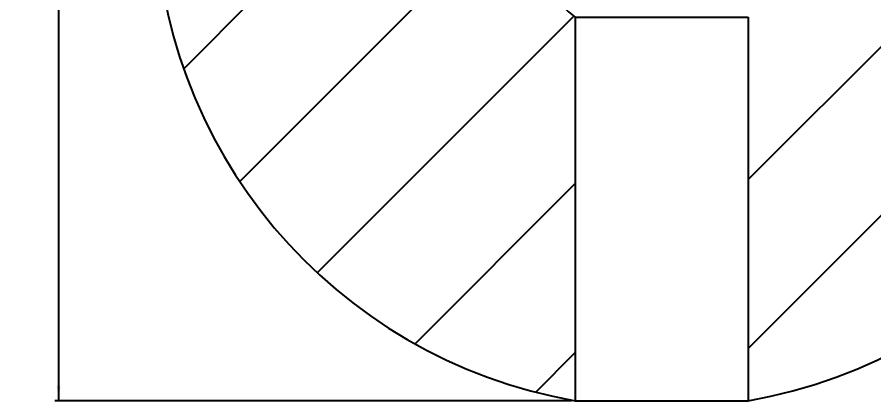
# Model space of a CAD drawing. Header units: millimetres. Extents: x 14 to 206, y 4 to 295.
# Drawn here: x 16.5 to 130.4, y 151.7 to 202.7 of the extents above; entities that cross this region are included whole.
import ezdxf

# ---------------------------------------------------------------- set-up
doc = ezdxf.new("R2010")
doc.units = ezdxf.units.MM
doc.layers.add('标注层', color=3, linetype='Continuous')
doc.styles.add('SLDTEXTSTYLE1', font='ARIAL.TTF', dxfattribs={"width": 0.5688})
doc.styles.add('SLDTEXTSTYLE2', font='ARIAL.TTF', dxfattribs={"width": 0.948})
doc.dimstyles.new('SLDDIMSTYLE0', dxfattribs={"dimtxt": 4.10931, "dimasz": 2, "dimexe": 0, "dimexo": 0.0625, "dimgap": 1.027327, "dimtad": 2, "dimlfac": 10, "dimrnd": 1e-09, "dimzin": 12, "dimdsep": 46, "dimtxsty": 'SLDTEXTSTYLE1', "dimsah": 1, "dimcen": 0.09, "dimadec": 0, "dimazin": 3, "dimtfac": 1, "dimtofl": 0, "dimtmove": 0, "dimatfit": 3, "dimfxl": 0, "dimfrac": 2, "dimtolj": 1, "dimtzin": 12, "dimarcsym": 0})

# ---------------------------------------------------------------- blocks, each defined once
blk = doc.blocks.new('_D_1')
at = {"layer": '标注层'}
for p, q in [((90.22, 284.37), (21.52, 284.37)), ((22.02, 284.37), (22.02, 151.68)), ((90.22, 151.68), (21.52, 151.68))]:
    blk.add_line(p, q, dxfattribs=at)
for points in [[(22.02, 284.37), (21.77, 282.37), (22.27, 282.37)], [(22.02, 151.68), (22.27, 153.68), (21.77, 153.68)]]:
    blk.add_solid(points, dxfattribs=at)
at = {"layer": '标注层', "insert": (16.56, 214.28), "char_height": 4.233, "attachment_point": 1, "rotation": 90, "style": 'SLDTEXTSTYLE2'}
blk.add_mtext('1327', dxfattribs=at)

msp = doc.modelspace()

# ---------------------------------------------------------------- hatches: boundary and pattern name
at = {"layer": '标注层'}
h = msp.add_hatch(dxfattribs=at)
h.set_pattern_fill('ANSI31', color=256, scale=5, style=0)
edge = h.paths.add_edge_path(flags=0)
edge.add_arc((102.2219, 218.0251), 19.2, 126.79533, 233.20467, ccw=False)
edge.add_line((90.7219, 233.4001), (90.7219, 284.3749))
edge.add_arc((102.2219, 218.0251), 67.339, 99.83304, 260.16696)
edge.add_line((90.7219, 151.6754), (90.7219, 202.6502))
h = msp.add_hatch(dxfattribs=at)
h.set_pattern_fill('ANSI31', color=256, scale=5, style=0)
edge = h.paths.add_edge_path(flags=0)
edge.add_line((113.7219, 202.6502), (113.7219, 151.6754))
edge.add_arc((102.2219, 218.0251), 67.339, 279.83304, 440.16696)
edge.add_line((113.7219, 284.3749), (113.7219, 233.4001))
edge.add_arc((102.2219, 218.0251), 19.2, -53.20467, 53.20467, ccw=False)

# ---------------------------------------------------------------- linework, layer by layer
for p, q in [((90.7219, 202.6502), (90.7219, 151.6754)), ((90.7219, 202.6502), (113.7219, 202.6502)), ((113.7219, 202.6502), (113.7219, 151.6754)), ((90.7219, 151.6754), (113.7219, 151.6754))]:
    msp.add_line(p, q, dxfattribs=at)
for radius, start, end in [(67.339, 99.83304, 260.16696), (67.339, 279.83304, 80.16696), (19.2, 126.79533, 233.20467)]:
    msp.add_arc((102.2219, 218.0251), radius, start, end, dxfattribs=at)

# ---------------------------------------------------------------- dimensions: what is measured, and where the dimension line sits
dim = msp.add_linear_dim(base=(22.02186, 151.67537), p1=(90.72186, 284.3749), p2=(90.72186, 151.67537), angle=90, dimstyle='SLDDIMSTYLE0', dxfattribs=at)
dim.commit()
dim.dimension.update_dxf_attribs({"geometry": '_D_1', "text_midpoint": (22.02186, 218.02513), "dimtype": 160})

doc.saveas('drawing.dxf')
